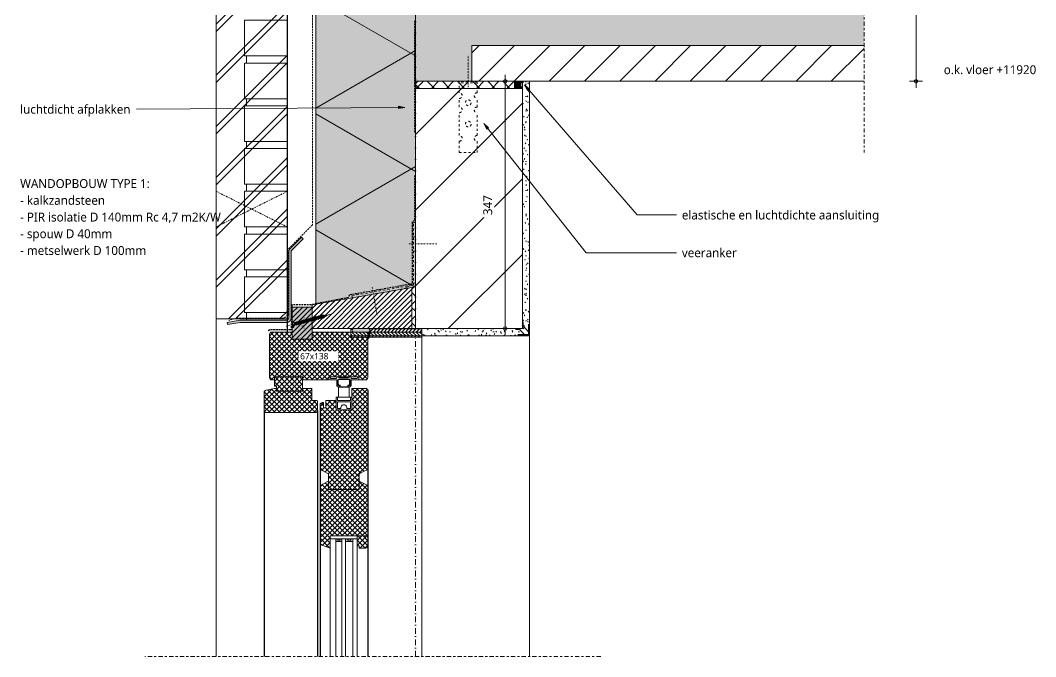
# Model space of a CAD drawing. Header units: millimetres. Extents: x -435 to 27166, y -19117 to 26500.
# Drawn here: x 7195 to 8621, y 2775 to 3668 of the extents above; entities that cross this region are included whole.
import ezdxf

# ---------------------------------------------------------------- set-up
doc = ezdxf.new("R2010")
doc.units = ezdxf.units.MM
for name, pattern in [('Dash', [6.35, 3.175, -3.175]), ('MV_center', [15, 6, -3, 3, -3]), ('MV_hartlijn_staal', [6.6, 5, -0.8, 0, -0.8]), ('MV_hidden', [3.75, 2.5, -1.25]), ('MV_stramien', [16, 8, -4, 0, -4]), ('Streep-stip _ detail', [4, 2, -1, 0, -1])]:
    doc.linetypes.add(name, pattern=pattern)
for name, color, linetype, lineweight in [('A-ANNO-DIMS', 211, 'Continuous', 13), ('A-ANNO-DIMS-5', 211, 'Continuous', 13), ('A-ANNO-NOTE', 131, 'Continuous', 18), ('A-DETL', 90, 'Continuous', 13), ('A-DETL-GENF', 92, 'Continuous', 18), ('A-DETL-MEDM', 33, 'Continuous', 18), ('G-ANNO-TEXT', 231, 'Continuous', 13)]:
    doc.layers.add(name, color=color, linetype=linetype, lineweight=lineweight)
doc.styles.add('Segoe UI_1', font='segoeui.ttf', dxfattribs={"height": 4})
doc.styles.add('Segoe UI_2', font='segoeui.ttf', dxfattribs={"height": 9})
doc.styles.add('Segoe UI_3', font='segoeui.ttf', dxfattribs={"height": 12.5})
doc.styles.add('Segoe UI_B', font='segoeui.ttf', dxfattribs={"height": 12.5})
doc.dimstyles.new('2_5_mm_2', dxfattribs={"dimscale": 304.8, "dimtxt": 13.092049, "dimasz": 0.016404, "dimexe": 0.029528, "dimexo": 0.0625, "dimgap": 0.014764, "dimtad": 1, "dimdec": 0, "dimzin": 0, "dimdsep": 46, "dimtxsty": 'Segoe UI_3', "dimblk1": 'DOTBLANK', "dimblk2": 'DOTBLANK', "dimsah": 1, "dimcen": 0.09, "dimdle": 0.029528, "dimazin": 0, "dimtfac": 1, "dimtdec": 4, "dimtix": 1, "dimtmove": 2, "dimatfit": 3, "dimfxl": 0.029528, "dimfxlon": 1, "dimtvp": 1, "dimtfill": 1, "dimtolj": 1, "dimtzin": 0, "dimarcsym": 2})
doc.dimstyles.new('2_5_mm_4', dxfattribs={"dimscale": 304.8, "dimtxt": 13.092049, "dimasz": 0.016404, "dimexe": 0.029528, "dimexo": 0.0625, "dimgap": 0.014764, "dimtad": 1, "dimdec": 0, "dimzin": 0, "dimdsep": 46, "dimtxsty": 'Segoe UI_3', "dimblk1": 'DOTBLANK', "dimblk2": 'DOTBLANK', "dimsah": 1, "dimcen": 0.09, "dimdle": 0.029528, "dimazin": 0, "dimtfac": 1, "dimtdec": 4, "dimtix": 1, "dimtmove": 0, "dimatfit": 3, "dimfxl": 0.029528, "dimfxlon": 1, "dimtvp": 1, "dimtfill": 1, "dimtolj": 1, "dimtzin": 0, "dimarcsym": 2})
pattern_1 = [(45, (0, 0), (-3.535534, 3.535534), []), (135, (0, 0), (-3.535534, -3.535534), [])]
pattern_2 = [(45, (0, 0), (-10.606602, 10.606602), []), (135, (0, 0), (-10.606602, -10.606602), [])]
pattern_3 = [(0, (0, 0), (0, 5), [50, 0]), (45, (0, 0), (5.0006592, 0), [7.071, -7.071]), (315, (0, 0), (5.0006592, 0), [7.071, -7.071])]

# ---------------------------------------------------------------- blocks, each defined once
blk = doc.blocks.new('42 isolatie - Type 1-3766664-Details Appartement')
at = {"layer": 'A-DETL-GENF'}
blk.add_hatch(color=256, dxfattribs=at).paths.add_polyline_path([(800.2, 0.8), (775.5, 140.8), (-50.7, 140.8), (0.3, 0.8), (776.4, 0.8)])
at = {"layer": 'A-DETL-GENF', "lineweight": 13}
h = blk.add_hatch(dxfattribs=at)
h.set_pattern_fill('FP_8', color=256, style=0, pattern_type=2)
h.set_pattern_definition([(60, (-857.8, 704), (-121.936, 70.4), []), (120, (-857.8, 704), (-121.936, -70.4), [])])
h.paths.add_polyline_path([(800.2, 0.8), (775.5, 140.8), (-50.7, 140.8), (0.3, 0.8), (776.4, 0.8)])
at = {"layer": 'A-DETL-GENF'}
for p, q in [((155.3, 140.8), (-50.7, 140.8)), ((-50.7, 140.8), (0.3, 0.8)), ((-50.7, 140.8), (0.3, 0.8)), ((247.3, 140.8), (155.3, 140.8)), ((247.3, 140.8), (155.3, 140.8)), ((487.2, 140.8), (247.3, 140.8)), ((497.3, 140.8), (487.2, 140.8)), ((497.3, 140.8), (487.2, 140.8)), ((775.5, 140.8), (497.3, 140.8)), ((800.2, 0.8), (775.5, 140.8)), ((0.3, 0.8), (800.2, 0.8)), ((0.3, 0.8), (800.2, 0.8))]:
    blk.add_line(p, q, dxfattribs=at)
blk = doc.blocks.new('21 steen_negge_s - Negge 60 mm waalformaat 50_10-4391373-Details Appartement')
at = {"layer": 'A-DETL-GENF'}
for p, q in [((60, -10), (0, -10)), ((57.5, 0), (57.5, -10)), ((60, -60), (60, -10)), ((0, -60), (60, -60))]:
    blk.add_line(p, q, dxfattribs=at)
blk = doc.blocks.new('31 driedubbel_glas - HR___-V117-Details Appartement')
at = {"layer": 'A-DETL-GENF', "lineweight": 13}
for p, q in [((99.5, 38), (265, 38)), ((265, 30), (99.5, 30)), ((265, 30), (261, 30)), ((265, 21.5), (261, 30)), ((261, 21.5), (265, 30)), ((261, 30), (261, 21.5)), ((265, 38), (265, 30)), ((265, 21.5), (265, 30)), ((99.5, 21.5), (265, 21.5)), ((99.5, 16.5), (265, 16.5)), ((261, 6), (261, 16.5)), ((261, 16.5), (265, 6)), ((261, 6), (265, 16.5)), ((265, 21.5), (265, 0)), ((265, 6), (99.5, 6)), ((265, 0), (99.5, 0))]:
    blk.add_line(p, q, dxfattribs=at)
blk = doc.blocks.new('20 kz_anker - wandanker 02-3186711-Details Appartement')
at = {"layer": 'A-DETL-GENF', "linetype": 'Streep-stip _ detail', "lineweight": 13}
blk.add_line((8.3, 0), (-36.7, 0), dxfattribs=at)
at = {"layer": 'A-DETL-GENF', "linetype": 'Dash'}
for p, q in [((0, 12.5), (0, -12.5)), ((16, 12.5), (0, 12.5)), ((2, 12.5), (2, -12.5)), ((36, 12.5), (24, 12.5)), ((76, 12.5), (44, 12.5)), ((100, 12.5), (84, 12.5)), ((100, -12.5), (100, 12.5)), ((16, -12.5), (0, -12.5)), ((36, -12.5), (24, -12.5)), ((76, -12.5), (44, -12.5)), ((100, -12.5), (84, -12.5))]:
    blk.add_line(p, q, dxfattribs=at)
for centre in [(30, 0), (60, 0)]:
    blk.add_circle(centre, 4, dxfattribs=at)
for centre, start, end in [((20, 12.5), 180, 0), ((40, 12.5), 180, 0), ((80, 12.5), 180, 0), ((20, -12.5), 360, 180), ((40, -12.5), 360, 180), ((80, -12.5), 360, 180)]:
    blk.add_arc(centre, 4, start, end, dxfattribs=at)
blk = doc.blocks.new('00 hout_rechthoekig_sls - Vuren 28x45-V120-Details Appartement')
at = {"layer": 'A-DETL-GENF', "lineweight": 13}
blk.add_hatch(color=256, dxfattribs=at).paths.add_polyline_path([(0, 28), (0, 0), (45, 0), (45, 28), (15, 28)])
at = {"layer": 'A-DETL-MEDM', "lineweight": 13}
h = blk.add_hatch(dxfattribs=at)
h.set_pattern_fill('FP_132', color=256, style=0, pattern_type=2)
h.set_pattern_definition([(315, (-3220.257, 7605.163), (3.535534, 3.535534), [])])
h.paths.add_polyline_path([(0, 28), (0, 0), (45, 0), (45, 28), (15, 28)])
at = {"layer": 'A-DETL-MEDM'}
for p, q in [((45, 28), (0, 28)), ((0, 28), (0, 0)), ((45, 28), (0, 28)), ((45, 0), (45, 28)), ((45, 0), (45, 28)), ((45, 0), (45, 28)), ((0, 0), (15, 0)), ((15, 0), (45, 0))]:
    blk.add_line(p, q, dxfattribs=at)
blk = doc.blocks.new('30_L-anker schuin - 90x90-V121-Details Appartement')
at = {"layer": 'A-DETL-GENF', "linetype": 'Streep-stip _ detail', "lineweight": 13}
for p, q in [((60.8, 0.6), (53.9, 40)), ((-30, -60), (10, -60))]:
    blk.add_line(p, q, dxfattribs=at)
at = {"layer": 'A-DETL-GENF', "linetype": 'Dash'}
for p, q in [((5, 0.9), (88.6, 15.6)), ((88.6, 15.6), (89.2, 12.7)), ((0, -90), (0, 0)), ((89.2, 12.7), (3, -2.5)), ((3, -2.5), (3, -90)), ((3, -90), (0, -90))]:
    blk.add_line(p, q, dxfattribs=at)
at = {"layer": 'A-DETL-GENF'}
for p, q in [((0, -50), (3, -50)), ((0, -70), (3, -70))]:
    blk.add_line(p, q, dxfattribs=at)
blk = doc.blocks.new('28 schroeven 2D - Verzonken schroef 5_0x50mm-3138919-Details Appartement')
at = {"layer": 'A-DETL-GENF', "lineweight": 5}
for p, q in [((-4.9, 0), (4.9, 0)), ((-2, -2.4), (-4.9, 0)), ((4.9, 0), (2, -2.4)), ((-4.5, -0.3), (4.5, -0.3)), ((2.5, -4.7), (-2.5, -5.9)), ((-2.5, -5.9), (-1.8, -5.3)), ((2.5, -7.2), (-2.5, -8.3)), ((-2.5, -8.3), (-1.8, -7.7)), ((2.5, -9.6), (-2.5, -10.8)), ((-2.5, -10.8), (-1.8, -10.1)), ((2.5, -12), (-2.5, -13.2)), ((-2.5, -13.2), (-1.8, -12.6)), ((-1.5, -4), (1.5, -3.3)), ((-1.5, -3.6), (-1.5, -45)), ((1.5, -45), (1.5, -3.6)), ((1.8, -5.4), (2.5, -4.7)), ((1.8, -7.8), (2.5, -7.2)), ((1.8, -10.2), (2.5, -9.6)), ((1.8, -12.7), (2.5, -12)), ((2.5, -14.5), (-2.5, -15.6)), ((-2.5, -15.6), (-1.8, -15)), ((2.5, -16.9), (-2.5, -18.1)), ((-2.5, -18.1), (-1.8, -17.4)), ((2.5, -19.4), (-2.5, -20.5)), ((-2.5, -20.5), (-1.8, -19.9)), ((2.5, -21.8), (-2.5, -23)), ((-2.5, -23), (-1.8, -22.3)), ((2.5, -24.2), (-2.5, -25.4)), ((-2.5, -25.4), (-1.8, -24.8)), ((2.5, -26.7), (-2.5, -27.8)), ((-2.5, -27.8), (-1.8, -27.2)), ((1.8, -15.1), (2.5, -14.5)), ((1.8, -17.6), (2.5, -16.9)), ((1.8, -20), (2.5, -19.4)), ((1.8, -22.4), (2.5, -21.8)), ((1.8, -24.9), (2.5, -24.2)), ((1.8, -27.3), (2.5, -26.7)), ((2.5, -29.1), (-2.5, -30.3)), ((-2.5, -30.3), (-1.8, -29.6)), ((2.5, -31.5), (-2.5, -32.7)), ((-2.5, -32.7), (-1.8, -32.1)), ((2.5, -34), (-2.5, -35.1)), ((-2.5, -35.1), (-1.8, -34.5)), ((2.5, -36.4), (-2.5, -37.6)), ((-2.5, -37.6), (-1.8, -36.9)), ((2.5, -38.9), (-2.5, -40)), ((-2.5, -40), (-1.8, -39.4)), ((2.5, -41.3), (-2.5, -42.5)), ((-2.5, -42.5), (-1.8, -41.8)), ((1.8, -29.7), (2.5, -29.1)), ((1.8, -32.2), (2.5, -31.5)), ((1.8, -34.6), (2.5, -34)), ((1.8, -37.1), (2.5, -36.4)), ((1.8, -39.5), (2.5, -38.9)), ((1.8, -41.9), (2.5, -41.3)), ((2.5, -43.7), (-2.5, -44.9)), ((-2.5, -44.9), (-1.8, -44.3)), ((1.8, -45.8), (-1.8, -46.7)), ((-1.8, -46.7), (-1, -46)), ((-1.5, -45), (0, -50)), ((-1, -48.7), (-0.3, -48.1)), ((1, -48.2), (-1, -48.7)), ((0, -50), (1.5, -45)), ((0.3, -48.9), (1, -48.2)), ((1, -46.5), (1.8, -45.8)), ((1.8, -44.4), (2.5, -43.7))]:
    blk.add_line(p, q, dxfattribs=at)
at = {"layer": 'A-DETL-GENF'}
for p, q in [((-1.5, -3.6), (-1.5, 0)), ((1.5, -3.6), (1.5, 0))]:
    blk.add_line(p, q, dxfattribs=at)
at = {"layer": 'A-DETL-GENF', "linetype": 'MV_hartlijn_staal', "lineweight": 13}
blk.add_line((0, 9.1), (0, -55.9), dxfattribs=at)
at = {"layer": 'A-DETL-GENF', "lineweight": 5}
for centre, start, end in [((-3, -3.6), 360, 50), ((3, -3.6), 130, 180)]:
    blk.add_arc(centre, 1.5, start, end, dxfattribs=at)
for points in [[(-2.5, -5.9), (-1.8, -6.2), (1.8, -5.4)], [(-2.5, -8.3), (-1.8, -8.6), (1.8, -7.8)], [(-2.5, -10.8), (-1.8, -11.1), (1.8, -10.2)], [(-2.5, -13.2), (-1.8, -13.5), (1.8, -12.7)], [(-1.8, -5.3), (2.2, -4.5), (2.5, -4.7)], [(-1.8, -7.7), (2.2, -6.9), (2.5, -7.2)], [(-1.8, -10.1), (2.2, -9.3), (2.5, -9.6)], [(-1.8, -12.6), (2.2, -11.8), (2.5, -12)], [(-2.5, -15.6), (-1.8, -15.9), (1.8, -15.1)], [(-2.5, -18.1), (-1.8, -18.4), (1.8, -17.6)], [(-2.5, -20.5), (-1.8, -20.8), (1.8, -20)], [(-2.5, -23), (-1.8, -23.3), (1.8, -22.4)], [(-2.5, -25.4), (-1.8, -25.7), (1.8, -24.9)], [(-2.5, -27.8), (-1.8, -28.1), (1.8, -27.3)], [(-1.8, -15), (2.2, -14.2), (2.5, -14.5)], [(-1.8, -17.4), (2.2, -16.6), (2.5, -16.9)], [(-1.8, -19.9), (2.2, -19.1), (2.5, -19.4)], [(-1.8, -22.3), (2.2, -21.5), (2.5, -21.8)], [(-1.8, -24.8), (2.2, -24), (2.5, -24.2)], [(-1.8, -27.2), (2.2, -26.4), (2.5, -26.7)], [(-2.5, -30.3), (-1.8, -30.6), (1.8, -29.7)], [(-2.5, -32.7), (-1.8, -33), (1.8, -32.2)], [(-2.5, -35.1), (-1.8, -35.4), (1.8, -34.6)], [(-2.5, -37.6), (-1.8, -37.9), (1.8, -37.1)], [(-2.5, -40), (-1.8, -40.3), (1.8, -39.5)], [(-2.5, -42.5), (-1.8, -42.8), (1.8, -41.9)], [(-1.8, -29.6), (2.2, -28.8), (2.5, -29.1)], [(-1.8, -32.1), (2.2, -31.3), (2.5, -31.5)], [(-1.8, -34.5), (2.2, -33.7), (2.5, -34)], [(-1.8, -36.9), (2.2, -36.1), (2.5, -36.4)], [(-1.8, -39.4), (2.2, -38.6), (2.5, -38.9)], [(-1.8, -41.8), (2.2, -41), (2.5, -41.3)], [(-2.5, -44.9), (-1.8, -45.2), (1.8, -44.4)], [(-1.8, -44.3), (2.2, -43.5), (2.5, -43.7)], [(-1.8, -46.7), (-1.3, -46.9), (1, -46.5)], [(-1, -46), (1.6, -45.6), (1.8, -45.8)], [(-1, -48.7), (-0.8, -48.8), (0.3, -48.9)], [(-0.3, -48.1), (1, -48.1), (1, -48.2)]]:
    blk.add_open_spline(points, degree=2, dxfattribs=at)
blk = doc.blocks.new('NLRS_00_DI_maskeer - Type 1-4234983-Details Appartement')
at = {"layer": 'A-DETL-GENF', "linetype": 'MV_center'}
blk.add_line((728.9, 0), (-100, 0), dxfattribs=at)
blk = doc.blocks.new('NLRS_00_DI_maskeer - Type 1-4234984-Details Appartement')
at = {"layer": 'A-DETL-GENF', "linetype": 'MV_center'}
blk.add_line((540, 0), (-100, 0), dxfattribs=at)
blk = doc.blocks.new('DIMBLOCK491-Details Appartement')
at = {"layer": 'A-ANNO-DIMS-5'}
for p, q in [((7876.2, 3582.3), (7867.2, 3582.3)), ((7876.2, 3226.3), (7876.2, 3591.3)), ((7876.2, 3582.3), (7885.2, 3582.3)), ((7876.2, 3235.3), (7867.2, 3235.3)), ((7876.2, 3235.3), (7885.2, 3235.3))]:
    blk.add_line(p, q, dxfattribs=at)
for centre in [(7876.2, 3582.3), (7876.2, 3235.3)]:
    blk.add_circle(centre, 2.5, dxfattribs=at)
at = {"layer": 'A-ANNO-DIMS-5', "color": 0, "insert": (7845.3, 3394.5), "char_height": 12.5, "width": 34.277, "attachment_point": 1, "rotation": 90, "line_spacing_factor": 1.142579, "style": 'Segoe UI_3', "bg_fill": 3, "box_fill_scale": 1.25, "bg_fill_color": 9, "bg_fill_true_color": 13158600, "bg_fill_transparency": 0}
blk.add_mtext('347', dxfattribs=at)
blk = doc.blocks.new('_DotBlank')
at = {"color": 0, "linetype": 'ByBlock', "lineweight": -2}
blk.add_line((-0.5, 0), (-1, 0), dxfattribs=at)
blk.add_circle((0, 0), 0.5, dxfattribs=at)
blk = doc.blocks.new('DIMBLOCK499-Details Appartement')
at = {"layer": 'A-ANNO-DIMS-5'}
for p, q in [((8453, 3822.2), (8444, 3822.2)), ((8453, 3831.2), (8453, 3573.3)), ((8453, 3822.2), (8462, 3822.2)), ((8453, 3582.3), (8444, 3582.3)), ((8453, 3582.3), (8462, 3582.3))]:
    blk.add_line(p, q, dxfattribs=at)
for centre in [(8453, 3822.2), (8453, 3582.3)]:
    blk.add_circle(centre, 2.5, dxfattribs=at)
at = {"layer": 'A-ANNO-DIMS-5', "color": 0, "insert": (8432.2, 3688), "char_height": 12.5, "width": 34.277, "attachment_point": 1, "rotation": 90, "line_spacing_factor": 1.142579, "style": 'Segoe UI_3', "bg_fill": 3, "box_fill_scale": 1.25, "bg_fill_color": 9, "bg_fill_true_color": 13158600, "bg_fill_transparency": 0}
blk.add_mtext('240', dxfattribs=at)

msp = doc.modelspace()

# ---------------------------------------------------------------- hatches: boundary and pattern name
at = {"layer": 'A-DETL-GENF', "lineweight": 13}
h = msp.add_hatch(dxfattribs=at)
h.set_pattern_fill('FP_10', color=57, style=0, pattern_type=2)
h.set_pattern_definition([(45, (0, 0), (-35.92102, 35.92102), []), (45, (10.16, 0), (-35.92102, 35.92102), [])])
h.paths.add_polyline_path([(7554.6, 3248.7), (7570.2, 3248.7), (7570.2, 4169), (7470.2, 4169), (7470.2, 3248.7)])
at = {"layer": 'A-DETL-GENF'}
for color, points in [(9, [(7750.2, 3582.3), (7829.4, 3582.3), (7829.4, 3632.3), (8380, 3632.3), (8380, 3822.2), (7750.2, 3822.2), (7750.2, 3632.3)]), (1, [(7900.2, 3572.3), (7899.1, 3573.8), (7898.5, 3575.5), (7898.3, 3577.3), (7898.5, 3579.1), (7899.1, 3580.8), (7900.2, 3582.3), (7889.2, 3582.3), (7889.2, 3572.3)]), (7, [(7486.1, 3240.8), (7503.8, 3243.7), (7568.9, 3243.7), (7570.6, 3243.9), (7572.2, 3244.6), (7573.6, 3245.6), (7574.6, 3247), (7575.3, 3248.6), (7575.5, 3250.3), (7575.5, 3343.1), (7575.6, 3344), (7576, 3344.8), (7576.5, 3345.4), (7592.4, 3361.4), (7590.1, 3363.7), (7574.1, 3347.8), (7573.3, 3346.8), (7572.7, 3345.6), (7572.3, 3344.4), (7572.2, 3343.1), (7572.2, 3250.3), (7572.1, 3249.5), (7571.8, 3248.7), (7571.2, 3248), (7570.6, 3247.5), (7569.8, 3247.1), (7568.9, 3247), (7503.5, 3247), (7485.5, 3244)]), (7, [(7663.7, 3230.3), (7683.2, 3230.3), (7683.2, 3230.4), (7684.4, 3230.4), (7684.9, 3230.6), (7685.4, 3231), (7685.8, 3231.5), (7686.1, 3232.1), (7686.2, 3232.8), (7686.1, 3233.4), (7685.8, 3234), (7685.4, 3234.5), (7684.9, 3234.9), (7684.3, 3235.2), (7683.3, 3235.3), (7663.7, 3235.3), (7663, 3235.2), (7662.4, 3234.9), (7661.9, 3234.5), (7661.5, 3234), (7661.2, 3233.4), (7661.2, 3232.8), (7661.2, 3232.1), (7661.5, 3231.5), (7661.9, 3231), (7662.4, 3230.6), (7663, 3230.3)]), (1, [(7683.2, 3219.4), (7683.3, 3220.3), (7683.5, 3221.1), (7684, 3221.8), (7684.6, 3222.5), (7685.3, 3222.9), (7686.2, 3223.3), (7686.2, 3230.4), (7683.2, 3230.4)])]:
    msp.add_hatch(color=color, dxfattribs=at).paths.add_polyline_path(points)
at = {"layer": 'A-DETL-GENF', "lineweight": 13}
h = msp.add_hatch(dxfattribs=at)
h.set_pattern_fill('FP_78', color=250, style=0, pattern_type=2)
h.set_pattern_definition([(45, (0, 0), (-24.74874, 24.74874), [])])
h.paths.add_polyline_path([(7910.2, 3582.3), (8380, 3582.3), (8380, 3632.3), (7829.4, 3632.3), (7829.4, 3582.3), (7900.2, 3582.3)])
h = msp.add_hatch(dxfattribs=at)
h.set_pattern_fill('FP_21', color=251, style=0, pattern_type=2)
h.set_pattern_definition(pattern_2)
h.paths.add_polyline_path([(7755.2, 3572.3), (7889.2, 3572.3), (7889.2, 3582.3), (7755.2, 3582.3), (7753.9, 3582.1), (7752.7, 3581.6), (7751.6, 3580.8), (7750.8, 3579.8), (7750.3, 3578.6), (7750.2, 3577.3), (7750.3, 3576), (7750.8, 3574.8), (7751.6, 3573.7), (7752.7, 3572.9), (7753.9, 3572.4)])
h = msp.add_hatch(dxfattribs=at)
h.set_pattern_fill('FP_17', color=254, style=0, pattern_type=2)
h.set_pattern_definition([(0, (0, 0), (20.32, 5.08), [1.676, -13.564, 1.676, -13.564, -81.28]), (0, (0, 0), (20.32, 5.08), [-30.48, 1.676, -28.804, 1.676, -13.564, -35.56]), (0, (0, 0), (20.32, 5.08), [-76.2, 1.676, -8.484, 1.676, -23.724]), (120, (7.62, 2.54), (-14.559409, 15.0576362), [1.676, -13.564, 1.676, -13.564, -81.28]), (120, (7.62, 2.54), (-14.559409, 15.0576362), [-30.48, 1.676, -28.804, 1.676, -13.564, -35.56]), (120, (7.62, 2.54), (-14.559409, 15.0576362), [-76.2, 1.676, -8.484, 1.676, -23.724]), (240, (10.16, 12.7), (-5.760591, -20.1376362), [1.676, -13.564, 1.676, -13.564, -81.28]), (240, (10.16, 12.7), (-5.760591, -20.1376362), [-30.48, 1.676, -28.804, 1.676, -13.564, -35.56]), (240, (10.16, 12.7), (-5.760591, -20.1376362), [-76.2, 1.676, -8.484, 1.676, -23.724])])
h.paths.add_polyline_path([(7759.2, 3225.3), (7910.2, 3225.3), (7910.2, 3582.3), (7900.2, 3582.3), (7900.2, 3235.3), (7759.2, 3235.3)])
h = msp.add_hatch(dxfattribs=at)
h.set_pattern_fill('FP_9', color=57, style=0, pattern_type=2)
h.set_pattern_definition([(45, (0, 0), (-53.033, 53.033), [])])
h.paths.add_polyline_path([(7759.2, 3235.3), (7900.2, 3235.3), (7900.2, 3572.2), (7750.2, 3572.2), (7750.2, 3235.3)])
h = msp.add_hatch(dxfattribs=at)
h.set_pattern_fill('FP_21', color=251, style=0, pattern_type=2)
h.set_pattern_definition(pattern_2)
h.paths.add_polyline_path([(7750.2, 3235.3), (7750.2, 3294), (7745.2, 3293.1), (7745.2, 3235.3)])
h = msp.add_hatch(dxfattribs=at)
h.set_pattern_fill('FP_33', color=250, style=0, pattern_type=2)
h.set_pattern_definition([(45, (0, 0), (-3.535534, 3.535534), [])])
h.paths.add_polyline_path([(7683.7, 3235.3), (7745.2, 3235.3), (7745.2, 3293.1), (7605.2, 3268.5), (7605.2, 3235.3), (7673.1, 3235.3)])
h = msp.add_hatch(dxfattribs=at)
h.set_pattern_fill('FP_20', color=250, style=0, pattern_type=2)
h.set_pattern_definition(pattern_1)
h.paths.add_polyline_path([(7680.2, 3163.3), (7680.9, 3163.4), (7681.7, 3163.7), (7682.3, 3164.1), (7682.8, 3164.8), (7683.1, 3165.5), (7683.2, 3166.3), (7683.2, 3223.3), (7659.2, 3223.3), (7659.2, 3230.3), (7605.2, 3230.3), (7605.2, 3220.3), (7577.2, 3220.3), (7577.2, 3230.3), (7548.2, 3230.3), (7547.4, 3230.2), (7546.7, 3229.9), (7546, 3229.4), (7545.6, 3228.8), (7545.3, 3228), (7545.2, 3227.3), (7545.2, 3166.3), (7545.3, 3165.5), (7545.6, 3164.8), (7546, 3164.1), (7546.7, 3163.7), (7547.4, 3163.4), (7548.2, 3163.3), (7552.1, 3163.3), (7552.1, 3167.3), (7592.1, 3167.3), (7592.1, 3163.3), (7628.7, 3163.3), (7628.7, 3167.3), (7670.7, 3167.3), (7670.7, 3163.3), (7673.1, 3163.3)])
h = msp.add_hatch(dxfattribs=at)
h.set_pattern_fill('FP_11', color=254, style=0, pattern_type=2)
h.set_pattern_definition(pattern_3)
h.paths.add_polyline_path([(7683.2, 3223.3), (7683.2, 3230.3), (7663.7, 3230.3), (7663, 3230.3), (7662.4, 3230.6), (7661.9, 3231), (7661.5, 3231.5), (7661.2, 3232.1), (7661.2, 3232.8), (7661.2, 3233.4), (7661.5, 3234), (7661.9, 3234.5), (7662.4, 3234.9), (7663, 3235.2), (7663.7, 3235.3), (7659.2, 3235.3), (7659.2, 3223.3), (7673.1, 3223.3)])
h.paths.add_polyline_path([(7686.2, 3232.8), (7686.2, 3235.3), (7683.7, 3235.3), (7684.3, 3235.2), (7684.9, 3234.9), (7685.4, 3234.5), (7685.8, 3234), (7686.1, 3233.4)])
h.paths.add_polyline_path([(7685.4, 3230.4), (7686.2, 3230.4), (7686.2, 3232.8), (7686.1, 3232.1), (7685.8, 3231.5), (7685.4, 3231), (7684.9, 3230.6), (7684.4, 3230.4), (7685.3, 3230.4)])
h = msp.add_hatch(dxfattribs=at)
h.set_pattern_fill('FP_11', color=254, style=0, pattern_type=2)
h.set_pattern_definition(pattern_3)
h.paths.add_polyline_path([(7759.2, 3223.3), (7759.2, 3235.3), (7686.2, 3235.3), (7686.2, 3223.3)])
h = msp.add_hatch(dxfattribs=at)
h.set_pattern_fill('FP_20', color=250, style=0, pattern_type=2)
h.set_pattern_definition(pattern_1)
h.paths.add_polyline_path([(7555.1, 3147.3), (7591.6, 3147.3), (7591.6, 3167.3), (7552.1, 3167.3), (7552.1, 3154.3), (7555.1, 3154.3), (7555.1, 3148.8)])
h = msp.add_hatch(dxfattribs=at)
h.set_pattern_fill('FP_20', color=250, style=0, pattern_type=2)
h.set_pattern_definition(pattern_1)
h.paths.add_polyline_path([(7609.6, 3117.3), (7610.4, 3117.4), (7611.1, 3117.7), (7611.8, 3118.1), (7612.2, 3118.8), (7612.5, 3119.5), (7612.6, 3120.3), (7612.6, 3133.6), (7611.9, 3134.3), (7604.6, 3134.3), (7604.6, 3150.6), (7603.9, 3151.3), (7592.1, 3151.3), (7592.1, 3147.3), (7555.1, 3147.3), (7555.1, 3151.3), (7552.1, 3151.3), (7540.6, 3148.8), (7539.9, 3148.7), (7539.1, 3148.4), (7538.5, 3147.9), (7538, 3147.3), (7537.7, 3146.5), (7537.6, 3145.8), (7537.6, 3120.3), (7537.7, 3119.5), (7538, 3118.8), (7538.5, 3118.1), (7539.1, 3117.7), (7539.9, 3117.4), (7540.6, 3117.3), (7554.6, 3117.3)])
h = msp.add_hatch(dxfattribs=at)
h.set_pattern_fill('FP_20', color=250, style=0, pattern_type=2)
h.set_pattern_definition(pattern_1)
h.paths.add_polyline_path([(7628.2, 3009.3), (7671.2, 3009.3), (7671.2, 3031.3), (7680.1, 3036.2), (7680.9, 3036.3), (7681.6, 3036.6), (7682.3, 3037.1), (7682.7, 3037.7), (7683, 3038.4), (7683.1, 3039.2), (7683.1, 3148.3), (7683, 3149), (7682.7, 3149.8), (7682.3, 3150.4), (7681.7, 3150.9), (7680.9, 3151.2), (7680.2, 3151.3), (7660.7, 3151.3), (7660.7, 3121.3), (7638.7, 3121.3), (7638.7, 3134.3), (7624.2, 3134.3), (7624.2, 3123.8), (7621.2, 3123.8), (7621.2, 3131.3), (7619.2, 3131.3), (7618.4, 3131.2), (7617.7, 3130.9), (7617, 3130.4), (7616.6, 3129.8), (7616.3, 3129), (7616.2, 3128.3), (7616.2, 3039.3), (7617, 3038.1), (7618, 3037.1), (7619.2, 3036.3), (7628.2, 3031.3), (7628.2, 3013.3)])
h = msp.add_hatch(dxfattribs=at)
h.set_pattern_fill('FP_20', color=250, style=0, pattern_type=2)
h.set_pattern_definition(pattern_1)
h.paths.add_polyline_path([(7630.2, 2927.3), (7630.2, 2944.3), (7680.2, 2944.3), (7680.9, 2944.4), (7681.6, 2944.7), (7682.2, 2945.2), (7682.7, 2945.8), (7683, 2946.5), (7683.1, 2947.3), (7683.1, 3013.3), (7683, 3014.1), (7682.7, 3014.8), (7682.3, 3015.4), (7681.6, 3015.9), (7680.9, 3016.2), (7680.2, 3016.3), (7671.2, 3021.3), (7671.2, 3009.3), (7628.2, 3009.3), (7628.2, 3021.3), (7619.2, 3016.3), (7618.5, 3016.2), (7617.9, 3016), (7617.3, 3015.6), (7616.8, 3015.1), (7616.5, 3014.6), (7616.2, 3013.9), (7616.2, 3013.3), (7616.2, 2932.4)])
h = msp.add_hatch(dxfattribs=at)
h.set_pattern_fill('FP_20', color=250, style=0, pattern_type=2)
h.set_pattern_definition(pattern_1)
h.paths.add_polyline_path([(7680.2, 2927.3), (7680.9, 2927.4), (7681.7, 2927.7), (7682.3, 2928.1), (7682.8, 2928.8), (7683.1, 2929.5), (7683.2, 2930.3), (7683.2, 2941.3), (7683.1, 2942), (7682.8, 2942.8), (7682.3, 2943.4), (7681.7, 2943.9), (7680.9, 2944.2), (7680.2, 2944.3), (7668.2, 2944.3), (7668.2, 2930.3), (7671.1, 2930.3), (7671.1, 2927.3), (7673.1, 2927.3)])
at = {"layer": 'G-ANNO-TEXT'}
for points in [[(7903, 3577.2), (7907.8, 3569.3), (7910.1, 3571.4)], [(7735.2, 3545.7), (7726.2, 3547.2), (7726.2, 3544.1)]]:
    msp.add_hatch(color=7, dxfattribs=at).paths.add_polyline_path(points)

# ---------------------------------------------------------------- linework, layer by layer
at = {"layer": 'A-DETL', "linetype": 'MV_stramien', "lineweight": 18}
for p, q in [((7750.2, 3235.3), (7750.2, 4478.2)), ((7750.2, 2774.8), (7750.2, 3223.3))]:
    msp.add_line(p, q, dxfattribs=at)
at = {"layer": 'A-DETL', "lineweight": 18}
for p, q in [((7470.2, 4169), (7470.2, 3248.7)), ((7570.2, 3248.7), (7570.2, 4169)), ((7750.2, 3822.2), (7750.2, 3582.3)), ((8380, 3632.3), (7829.4, 3632.3)), ((7829.4, 3632.3), (7829.4, 3582.3)), ((7750.2, 3582.3), (7829.4, 3582.3)), ((7889.2, 3582.3), (7755.2, 3582.3)), ((7829.4, 3582.3), (7889.2, 3582.3)), ((7900.2, 3582.3), (7889.2, 3582.3)), ((7889.2, 3582.3), (7889.2, 3572.3)), ((7889.2, 3572.3), (7889.2, 3582.3)), ((7910.2, 3582.3), (7900.2, 3582.3)), ((7900.2, 3582.3), (7900.2, 3235.3)), ((7910.2, 3582.3), (8380, 3582.3)), ((7910.2, 3225.3), (7910.2, 3582.3)), ((7889.2, 3572.2), (7750.2, 3572.2)), ((7750.2, 3572.2), (7750.2, 3294)), ((7755.2, 3572.3), (7889.2, 3572.3)), ((7889.2, 3572.3), (7900.2, 3572.3)), ((7590.1, 3363.7), (7574.1, 3347.8)), ((7576.5, 3345.4), (7592.4, 3361.4)), ((7592.4, 3361.4), (7590.1, 3363.7)), ((7572.2, 3343.1), (7572.2, 3250.3)), ((7575.5, 3250.3), (7575.5, 3343.1)), ((7750.2, 3294), (7745.2, 3293.1)), ((7750.2, 3294), (7745.2, 3293.1)), ((7750.2, 3235.3), (7750.2, 3294)), ((7750.2, 3235.3), (7750.2, 3294)), ((7745.2, 3293.1), (7605.2, 3268.5)), ((7745.2, 3293.1), (7745.2, 3235.3)), ((7745.2, 3293.1), (7745.2, 3235.3)), ((7605.2, 3268.5), (7605.2, 3235.3)), ((7470.2, 3248.7), (7570.2, 3248.7)), ((7503.5, 3247), (7485.5, 3244)), ((7485.5, 3244), (7486.1, 3240.8)), ((7486.1, 3240.8), (7503.8, 3243.7)), ((7568.9, 3247), (7503.5, 3247)), ((7503.8, 3243.7), (7568.9, 3243.7)), ((7545.2, 3227.3), (7545.2, 3166.3)), ((7577.2, 3230.3), (7548.2, 3230.3)), ((7605.2, 3235.3), (7663.7, 3235.3)), ((7659.2, 3230.3), (7605.2, 3230.3)), ((7683.7, 3235.3), (7663.7, 3235.3)), ((7663.7, 3230.3), (7683.2, 3230.3)), ((7686.2, 3230.4), (7683.2, 3230.4)), ((7683.2, 3230.4), (7683.2, 3219.4)), ((7683.7, 3235.3), (7686.2, 3235.3)), ((7686.2, 3223.3), (7686.2, 3230.4)), ((7900.2, 3235.3), (7759.2, 3235.3)), ((7759.2, 3223.3), (7759.2, 3235.3)), ((7759.2, 3225.3), (7910.2, 3225.3)), ((7683.2, 3166.3), (7683.2, 3219.4)), ((7591.6, 3167.3), (7552.1, 3167.3)), ((7552.1, 3167.3), (7552.1, 3154.3)), ((7591.6, 3167.3), (7592.1, 3167.3)), ((7591.6, 3147.3), (7591.6, 3167.3)), ((7592.1, 3167.3), (7592.1, 3163.3)), ((7628.7, 3163.3), (7628.7, 3167.3)), ((7628.7, 3167.3), (7670.7, 3167.3)), ((7670.7, 3167.3), (7670.7, 3163.3)), ((7552.1, 3151.3), (7540.6, 3148.8)), ((7548.2, 3163.3), (7552.1, 3163.3)), ((7552.1, 3154.3), (7555.1, 3154.3)), ((7555.1, 3151.3), (7552.1, 3151.3)), ((7555.1, 3154.3), (7555.1, 3151.3)), ((7555.1, 3147.3), (7555.1, 3151.3)), ((7592.1, 3163.3), (7628.7, 3163.3)), ((7603.9, 3151.3), (7592.1, 3151.3)), ((7592.1, 3151.3), (7592.1, 3147.3)), ((7604.6, 3150.6), (7603.9, 3151.3)), ((7680.2, 3151.3), (7660.7, 3151.3)), ((7660.7, 3151.3), (7660.7, 3121.3)), ((7670.7, 3163.3), (7680.2, 3163.3)), ((7537.6, 3145.8), (7537.6, 3120.3)), ((7592.1, 3147.3), (7555.1, 3147.3)), ((7604.6, 3134.3), (7604.6, 3150.6)), ((7683.1, 3039.2), (7683.1, 3148.3)), ((7611.9, 3134.3), (7604.6, 3134.3)), ((7612.6, 3133.6), (7611.9, 3134.3)), ((7612.6, 3120.3), (7612.6, 3133.6)), ((7616.2, 3128.3), (7616.2, 3039.3)), ((7621.2, 3131.3), (7619.2, 3131.3)), ((7621.2, 3123.8), (7621.2, 3131.3)), ((7624.2, 3123.8), (7621.2, 3123.8)), ((7638.7, 3134.3), (7624.2, 3134.3)), ((7624.2, 3134.3), (7624.2, 3123.8)), ((7638.7, 3121.3), (7638.7, 3134.3)), ((7540.6, 3117.3), (7609.6, 3117.3)), ((7660.7, 3121.3), (7638.7, 3121.3)), ((7619.2, 3036.3), (7628.2, 3031.3)), ((7628.2, 3031.3), (7628.2, 3021.3)), ((7671.2, 3031.3), (7680.1, 3036.2)), ((7671.2, 3021.3), (7671.2, 3031.3)), ((7616.2, 3013.3), (7616.2, 2932.4)), ((7628.2, 3021.3), (7619.2, 3016.3)), ((7628.2, 3009.3), (7628.2, 3021.3)), ((7671.2, 3009.3), (7628.2, 3009.3)), ((7680.2, 3016.3), (7671.2, 3021.3)), ((7671.2, 3021.3), (7671.2, 3009.3)), ((7683.1, 2947.3), (7683.1, 3013.3)), ((7630.2, 2927.3), (7630.2, 2944.3)), ((7630.2, 2944.3), (7668.2, 2944.3)), ((7616.2, 2932.4), (7630.2, 2927.3)), ((7668.2, 2930.3), (7671.1, 2930.3)), ((7671.1, 2930.3), (7671.1, 2927.3))]:
    msp.add_line(p, q, dxfattribs=at)
at = {"layer": 'A-DETL', "lineweight": 25}
for p, q in [((7570.2, 3230.3), (7570.2, 4087.9)), ((7908.9, 3230.9), (7900.1, 3240.3)), ((7901.3, 3239), (7901.3, 3244.5)), ((7908.9, 3241.5), (7908.9, 3226.5)), ((7896.2, 3234.1), (7890.7, 3234.1)), ((7908.9, 3226.5), (7893.9, 3226.5)), ((7903.2, 3226.5), (7895.1, 3235.3)), ((7683.2, 3149.1), (7683.2, 2789.1)), ((7616.2, 3124.1), (7616.2, 2789.1)), ((7537.6, 3120.3), (7537.6, 2774.8)), ((7612.6, 3120.3), (7612.6, 2774.8)), ((7683.2, 2947.3), (7683.2, 2941.3)), ((7616.2, 2932.4), (7616.2, 2774.8)), ((7683.2, 2930.3), (7683.2, 2774.8))]:
    msp.add_line(p, q, dxfattribs=at)
at = {"layer": 'A-DETL', "linetype": 'MV_hidden', "lineweight": 18}
for p, q in [((7605.6, 4072.4), (7605.6, 3380.9)), ((7748.6, 3667.1), (7748.6, 3509.7)), ((7470.2, 3377.9), (7570.2, 3427.9)), ((7570.2, 3377.9), (7470.2, 3427.9))]:
    msp.add_line(p, q, dxfattribs=at)
at = {"layer": 'A-DETL', "linetype": 'MV_hidden', "lineweight": 25}
for p, q in [((7748.7, 3450.3), (7748.7, 3387.5)), ((7748.7, 3387.5), (7745.6, 3384.4)), ((7745.6, 3384.4), (7745.6, 3297.9)), ((7745.6, 3297.9), (7657.7, 3282.4)), ((7657.7, 3282.4), (7655.7, 3278.8)), ((7576.7, 3268.7), (7575.5, 3233.7)), ((7603.7, 3268.7), (7576.7, 3268.7)), ((7655.7, 3278.8), (7603.7, 3268.7)), ((7545.5, 3233.7), (7542.9, 3231.8)), ((7575.5, 3233.7), (7545.5, 3233.7))]:
    msp.add_line(p, q, dxfattribs=at)
at = {"layer": 'A-DETL', "linetype": 'MV_hidden'}
for p, q in [((7605.6, 3380.9), (7571.1, 3346.4)), ((7571.1, 3346.4), (7570.9, 3254.1)), ((7570.9, 3254.1), (7565.2, 3249.9)), ((7500.2, 3249.9), (7487.9, 3246.6)), ((7565.2, 3249.9), (7500.2, 3249.9))]:
    msp.add_line(p, q, dxfattribs=at)
at = {"layer": 'A-DETL'}
for p, q in [((7470.2, 3247.9), (7470.2, 2774.8)), ((7659.2, 3235.3), (7659.2, 3223.3)), ((7659.2, 3223.3), (7683.2, 3223.3)), ((7759.2, 3235.3), (7686.2, 3235.3)), ((7686.2, 3235.3), (7686.2, 3230.4)), ((7686.2, 3223.3), (7759.2, 3223.3)), ((7759.2, 3223.3), (7759.2, 2774.8)), ((7910.2, 3225.3), (7910.2, 2774.8)), ((7628.8, 3166.4), (7629.5, 3167.1)), ((7642.2, 3166.6), (7649, 3166.6)), ((7657.2, 3166.6), (7650.3, 3166.6)), ((7669.8, 3167.1), (7670.5, 3166.4)), ((7638.9, 3163.3), (7629.2, 3163.3)), ((7631.7, 3165.1), (7638.7, 3165.1)), ((7639.7, 3155), (7639.7, 3162.5)), ((7641, 3153.4), (7639.8, 3154.6)), ((7641.2, 3163.3), (7641.2, 3155.3)), ((7641.2, 3155.3), (7643.2, 3155.3)), ((7643.2, 3153.3), (7641.4, 3153.3)), ((7641.7, 3157.3), (7641.7, 3162.3)), ((7657.2, 3153), (7642.1, 3153)), ((7642.1, 3153), (7642.1, 3139.2)), ((7643.2, 3163.8), (7656.2, 3163.8)), ((7643.2, 3155.8), (7644.2, 3155.8)), ((7643.7, 3164.8), (7655.7, 3164.8)), ((7643.7, 3154.8), (7643.7, 3153.8)), ((7644.2, 3155.8), (7644.2, 3153.6)), ((7644.2, 3153.6), (7655.2, 3153.6)), ((7655.2, 3155.8), (7656.2, 3155.8)), ((7655.2, 3153.6), (7655.2, 3155.8)), ((7655.7, 3154.8), (7655.7, 3153.8)), ((7657.2, 3164.3), (7656.2, 3164.3)), ((7656.2, 3155.3), (7658.2, 3155.3)), ((7656.2, 3153.3), (7658, 3153.3)), ((7657.2, 3139.2), (7657.2, 3153)), ((7657.7, 3157.3), (7657.7, 3162.3)), ((7658.2, 3155.3), (7658.2, 3163.3)), ((7659.5, 3154.6), (7658.3, 3153.4)), ((7659.7, 3155), (7659.7, 3162.5)), ((7660.5, 3163.3), (7670.2, 3163.3)), ((7660.7, 3165.1), (7667.7, 3165.1)), ((7660.7, 3139.2), (7638.7, 3139.2)), ((7638.7, 3134.3), (7638.7, 3139.2)), ((7640.7, 3139.2), (7640.7, 3134.3)), ((7658.7, 3134.3), (7658.7, 3139.2)), ((7640.7, 3134.3), (7658.7, 3134.3)), ((7658.7, 3132.3), (7640.7, 3132.3)), ((7640.7, 3132.3), (7640.7, 3123.3)), ((7640.7, 3123.3), (7645.2, 3123.3)), ((7653.7, 3123.3), (7658.7, 3123.3)), ((7658.7, 3123.3), (7658.7, 3132.3)), ((7662.2, 2940.3), (7634.2, 2940.3)), ((7668.2, 2944.3), (7668.2, 2930.3)), ((7680.2, 2944.3), (7668.2, 2944.3)), ((7683.2, 2930.3), (7683.2, 2941.3)), ((7671.1, 2927.3), (7680.2, 2927.3))]:
    msp.add_line(p, q, dxfattribs=at)
at = {"layer": 'A-DETL', "lineweight": 18}
for centre, radius, start, end in [((7755.2, 3577.3), 5, 90, 270), ((7905.8, 3577.3), 7.51, 138.2461, 221.7539), ((7578.8, 3343.1), 6.6, 134.9992, 180), ((7578.8, 3343.1), 3.3, 135.0009, 180), ((7568.9, 3250.3), 3.3, 270, 360), ((7568.9, 3250.3), 6.6, 270, 0), ((7548.2, 3227.3), 3, 90, 180), ((7663.7, 3232.8), 2.5, 90, 270), ((7687.2, 3219.4), 4, 104.4775, 180), ((7683.7, 3232.8), 2.5, 287.5065, 90), ((7548.2, 3166.3), 3, 180, 270), ((7680.2, 3166.3), 3, 270, 360), ((7680.2, 3148.3), 2.99, 360, 90), ((7540.6, 3145.8), 3, 90, 180), ((7619.2, 3128.3), 3, 90, 180), ((7540.6, 3120.3), 3, 180, 270), ((7609.6, 3120.3), 3, 270, 360), ((7622.9, 3043), 7.72, 209.0545, 240.9455), ((7680.1, 3039.2), 3.02, 270, 0), ((7619.2, 3013.3), 3, 90, 180), ((7680.2, 3013.3), 2.99, 0, 90), ((7680.1, 2947.3), 3.06, 271.6374, 0)]:
    msp.add_arc(centre, radius, start, end, dxfattribs=at)
at = {"layer": 'A-DETL'}
for centre, radius, start, end in [((7630.2, 3166.8), 0.5, 360, 90.0002), ((7631.7, 3166.1), 1, 180.0004, 269.6931), ((7638.7, 3166.1), 1, 270.3069, 0), ((7640.2, 3166.8), 0.5, 90.0002, 180.0004), ((7641.7, 3166.8), 0.5, 0, 90.0002), ((7649.7, 3165.8), 1, 48.5916, 131.4084), ((7657.7, 3166.8), 0.5, 90.0002, 180.0004), ((7659.2, 3166.8), 0.5, 360, 90.0002), ((7660.7, 3166.1), 1, 180.0004, 269.6931), ((7667.7, 3166.1), 1, 270.3069, 0), ((7669.2, 3166.8), 0.5, 90.0002, 180.0004), ((7638.9, 3162.5), 0.8, 359.4995, 90.0002), ((7642.2, 3163.3), 1, 90.0002, 180.0004), ((7643.2, 3162.3), 1.5, 90.3879, 180.3655), ((7643.2, 3157.3), 1.5, 180.3655, 270.6201), ((7643.2, 3164.8), 0.5, 270.0006, 0.01), ((7643.2, 3154.8), 0.5, 360, 90.0002), ((7643.2, 3153.8), 0.5, 270.0006, 0), ((7656.2, 3164.8), 0.5, 179.99, 270.5909), ((7656.2, 3154.8), 0.5, 90.0002, 180), ((7656.2, 3153.8), 0.5, 180, 270.0006), ((7656.2, 3162.3), 1.5, 359.6345, 90.3879), ((7656.2, 3157.3), 1.5, 270.6201, 0.3655), ((7657.2, 3163.3), 1, 0, 90.0002), ((7660.5, 3162.5), 0.8, 90.0002, 180.5005), ((7649.5, 3124), 4.31, 350.7159, 189.2841), ((7680.2, 2941.3), 3, 0, 90), ((7680.2, 2930.3), 3, 270, 360)]:
    msp.add_arc(centre, radius, start, end, dxfattribs=at)
at = {"layer": 'G-ANNO-TEXT', "color": 250}
for p, q in [((7903, 3577.2), (7907.8, 3569.3)), ((7910.1, 3571.4), (7903, 3577.2)), ((7903, 3577.2), (8061.6, 3394.7)), ((7907.8, 3569.3), (7910.1, 3571.4)), ((7358.6, 3543.1), (7358.3, 3543.1)), ((7735.2, 3545.7), (7358.6, 3543.1)), ((7735.2, 3545.7), (7726.2, 3547.2)), ((7726.2, 3547.2), (7726.2, 3544.1)), ((7726.2, 3544.1), (7735.2, 3545.7)), ((8061.6, 3394.7), (8116.7, 3394.7)), ((7989.7, 3341.6), (8116.7, 3341.6))]:
    msp.add_line(p, q, dxfattribs=at)

# ---------------------------------------------------------------- block references
at = {"layer": 'A-DETL-GENF', "linetype": 'MV_center', "rotation": 89.99999999999623}
msp.add_blockref('NLRS_00_DI_maskeer - Type 1-4234983-Details Appartement', (8380, 3582.3), dxfattribs=at)
at = {"layer": 'A-DETL-GENF'}
for name, p, rotation in [('42 isolatie - Type 1-3766664-Details Appartement', (7609.4, 4069.5), 270.0000000000011), ('21 steen_negge_s - Negge 60 mm waalformaat 50_10-4391373-Details Appartement', (7570.2, 3607.9), 180), ('21 steen_negge_s - Negge 60 mm waalformaat 50_10-4391373-Details Appartement', (7570.2, 3547.9), 180), ('21 steen_negge_s - Negge 60 mm waalformaat 50_10-4391373-Details Appartement', (7570.2, 3487.9), 180), ('21 steen_negge_s - Negge 60 mm waalformaat 50_10-4391373-Details Appartement', (7570.2, 3427.9), 180), ('21 steen_negge_s - Negge 60 mm waalformaat 50_10-4391373-Details Appartement', (7570.2, 3367.9), 180), ('21 steen_negge_s - Negge 60 mm waalformaat 50_10-4391373-Details Appartement', (7570.2, 3307.9), 180), ('21 steen_negge_s - Negge 60 mm waalformaat 50_10-4391373-Details Appartement', (7570.2, 3247.9), 180), ('28 schroeven 2D - Verzonken schroef 5_0x50mm-3138919-Details Appartement', (7577.2, 3240.8), 105.0000000000211)]:
    msp.add_blockref(name, p, dxfattribs=dict(at, rotation=rotation))
at = {"layer": 'A-DETL-GENF', "linetype": 'Streep-stip _ detail', "lineweight": 13, "rotation": 269.9999999999995}
msp.add_blockref('20 kz_anker - wandanker 02-3186711-Details Appartement', (7824.2, 3582.2), dxfattribs=at)
at = {"layer": 'A-DETL-GENF', "linetype": 'Dash', "rotation": 180}
msp.add_blockref('30_L-anker schuin - 90x90-V121-Details Appartement', (7750.2, 3294), dxfattribs=at)
at = {"layer": 'A-DETL-GENF', "lineweight": 13, "rotation": 90.00000000000003}
msp.add_blockref('31 driedubbel_glas - HR___-V117-Details Appartement', (7668.2, 2675.3), dxfattribs=at)
at = {"layer": 'A-DETL-GENF', "linetype": 'MV_center'}
msp.add_blockref('NLRS_00_DI_maskeer - Type 1-4234984-Details Appartement', (7470.2, 2774.8), dxfattribs=at)
at = {"layer": 'A-DETL-MEDM', "lineweight": 13, "rotation": 90.00000000000637}
msp.add_blockref('00 hout_rechthoekig_sls - Vuren 28x45-V120-Details Appartement', (7605.2, 3220.3), dxfattribs=at)

# ---------------------------------------------------------------- texts
at = {"layer": 'A-ANNO-NOTE', "lineweight": 13, "insert": (7590.1, 3234.4), "char_height": 4, "width": 23.65, "attachment_point": 1, "rotation": 90, "style": 'Segoe UI_1'}
msp.add_mtext('28 x 45', dxfattribs=at)
at = {"layer": 'G-ANNO-TEXT', "color": 7, "char_height": 12.5, "attachment_point": 1}
for s, insert, width, style in [('o.k. vloer +11920', (8492, 3604.8), 162.342, 'Segoe UI_3'), ('luchtdicht afplakken', (7195, 3549.3), 188.797, 'Segoe UI_3'), ('WANDOPBOUW TYPE 1:', (7195, 3445), 243.312, 'Segoe UI_B'), ('- kalkzandsteen', (7195, 3421.5), 146.709, 'Segoe UI_3'), ('- PIR isolatie D 140mm Rc 4,7 m2K/W', (7195, 3398), 354.747, 'Segoe UI_3'), ('elastische en luchtdichte aansluiting', (8124.2, 3400.9), 337.11, 'Segoe UI_3'), ('- spouw D 40mm', (7195, 3374.6), 162.342, 'Segoe UI_3'), ('- metselwerk D 100mm', (7195, 3351.1), 219.262, 'Segoe UI_3'), ('veeranker', (8124.2, 3347.9), 91.392, 'Segoe UI_3')]:
    msp.add_mtext(s, dxfattribs=dict(at, insert=insert, width=width, style=style))

# ---------------------------------------------------------------- dimensions: what is measured, and where the dimension line sits
at = {"layer": 'A-ANNO-DIMS'}
dim = msp.add_linear_dim(base=(8453, 3582.3), p1=(8462, 3822.2), p2=(8462, 3582.3), angle=90, dimstyle='2_5_mm_4', override={"dimpost": '<>', "dimfxl": 239.967801}, dxfattribs=at)
dim.commit()
dim.dimension.update_dxf_attribs({"geometry": 'DIMBLOCK499-Details Appartement', "text_midpoint": (8442.1, 3702.2)})

# ---------------------------------------------------------------- next in the draw order: texts
at = {"layer": 'G-ANNO-TEXT', "color": 7, "insert": (7588.2, 3201), "char_height": 9, "width": 51.308, "attachment_point": 1, "style": 'Segoe UI_2', "bg_fill": 3, "box_fill_scale": 1.25, "bg_fill_color": 9, "bg_fill_true_color": 13158600, "bg_fill_transparency": 0}
msp.add_mtext('67x138', dxfattribs=at)

# ---------------------------------------------------------------- next in the draw order: dimensions: what is measured, and where the dimension line sits
at = {"layer": 'A-ANNO-DIMS'}
dim = msp.add_linear_dim(base=(7876.2, 3582.3), p1=(7867.2, 3235.3), p2=(7867.2, 3582.3), angle=90, dimstyle='2_5_mm_2', override={"dimpost": '<>', "dimfxl": 347}, dxfattribs=at)
dim.commit()
dim.dimension.update_dxf_attribs({"geometry": 'DIMBLOCK491-Details Appartement', "text_midpoint": (7853.7, 3411.6), "dimtype": 160, "text_rotation": 90})

# ---------------------------------------------------------------- next in the draw order: hatches: boundary and pattern name
at = {"layer": 'G-ANNO-TEXT'}
msp.add_hatch(color=7, dxfattribs=at).paths.add_polyline_path([(7846, 3522.9), (7850.3, 3514.9), (7852.8, 3516.8)])

# ---------------------------------------------------------------- next in the draw order: linework, layer by layer
at = {"layer": 'G-ANNO-TEXT', "color": 250}
for p, q in [((7846, 3522.9), (7850.3, 3514.9)), ((7852.8, 3516.8), (7846, 3522.9)), ((7846, 3522.9), (7989.7, 3341.6)), ((7850.3, 3514.9), (7852.8, 3516.8))]:
    msp.add_line(p, q, dxfattribs=at)

doc.saveas('drawing.dxf')
